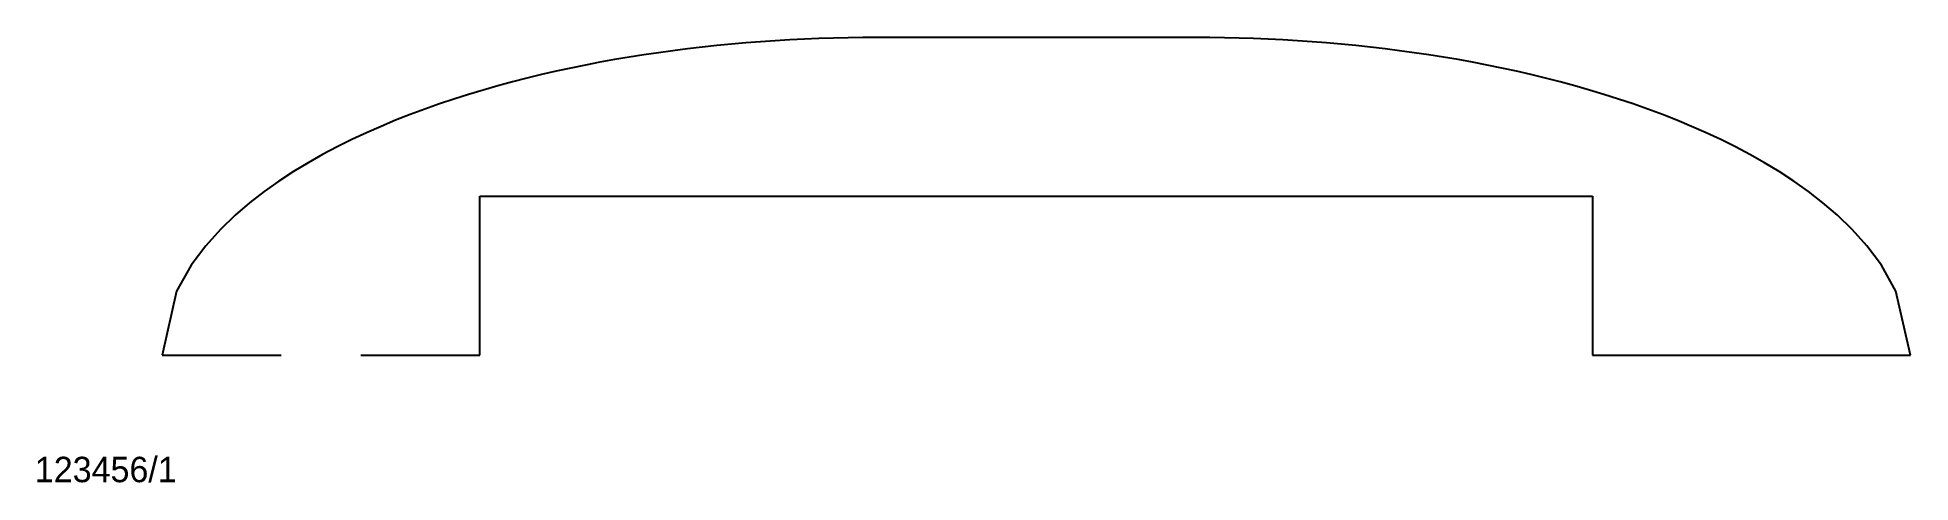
# Model space of a CAD drawing. Extents: x 11 to 600, y 10 to 150.
import ezdxf

# ---------------------------------------------------------------- set-up
doc = ezdxf.new("R2010")
doc.units = 0

msp = doc.modelspace()

# ---------------------------------------------------------------- linework, layer by layer
for p, q in [((224.49, 147.4476), (219.898, 146.9549)), ((229.082, 147.8954), (224.49, 147.4476)), ((233.673, 148.2987), (229.082, 147.8954)), ((238.265, 148.6582), (233.673, 148.2987)), ((242.857, 148.9743), (238.265, 148.6582)), ((247.449, 149.2475), (242.857, 148.9743)), ((252.041, 149.478), (247.449, 149.2475)), ((256.633, 149.6662), (252.041, 149.478)), ((261.224, 149.8124), (256.633, 149.6662)), ((265.816, 149.9167), (261.224, 149.8124)), ((270.408, 149.9792), (265.816, 149.9167)), ((275, 150), (270.408, 149.9792)), ((375, 150), (275, 150)), ((379.592, 149.9792), (375, 150)), ((384.184, 149.9167), (379.592, 149.9792)), ((388.775, 149.8124), (384.184, 149.9167)), ((393.367, 149.6662), (388.775, 149.8124)), ((397.959, 149.478), (393.367, 149.6662)), ((402.551, 149.2475), (397.959, 149.478)), ((407.143, 148.9743), (402.551, 149.2475)), ((411.735, 148.6582), (407.143, 148.9743)), ((416.327, 148.2987), (411.735, 148.6582)), ((420.918, 147.8954), (416.327, 148.2987)), ((425.51, 147.4476), (420.918, 147.8954)), ((430.102, 146.9549), (425.51, 147.4476)), ((187.755, 142.1762), (183.163, 141.2909)), ((192.347, 143.0084), (187.755, 142.1762)), ((196.939, 143.7888), (192.347, 143.0084)), ((201.531, 144.5187), (196.939, 143.7888)), ((206.122, 145.1992), (201.531, 144.5187)), ((210.714, 145.8315), (206.122, 145.1992)), ((215.306, 146.4164), (210.714, 145.8315)), ((219.898, 146.9549), (215.306, 146.4164)), ((434.694, 146.4164), (430.102, 146.9549)), ((439.286, 145.8315), (434.694, 146.4164)), ((443.878, 145.1992), (439.286, 145.8315)), ((448.469, 144.5187), (443.878, 145.1992)), ((453.061, 143.7888), (448.469, 144.5187)), ((457.653, 143.0084), (453.061, 143.7888)), ((462.245, 142.1762), (457.653, 143.0084)), ((466.837, 141.2909), (462.245, 142.1762)), ((160.204, 136.0053), (155.612, 134.7615)), ((164.796, 137.1837), (160.204, 136.0053)), ((169.388, 138.2992), (164.796, 137.1837)), ((173.98, 139.3542), (169.388, 138.2992)), ((178.571, 140.3508), (173.98, 139.3542)), ((183.163, 141.2909), (178.571, 140.3508)), ((471.429, 140.3508), (466.837, 141.2909)), ((476.02, 139.3542), (471.429, 140.3508)), ((480.612, 138.2992), (476.02, 139.3542)), ((485.204, 137.1837), (480.612, 138.2992)), ((489.796, 136.0053), (485.204, 137.1837)), ((494.388, 134.7615), (489.796, 136.0053)), ((141.8367, 130.6058), (137.2449, 129.0668)), ((146.4286, 132.0652), (141.8367, 130.6058)), ((151.02, 133.4492), (146.4286, 132.0652)), ((155.612, 134.7615), (151.02, 133.4492)), ((498.98, 133.4492), (494.388, 134.7615)), ((503.571, 132.0652), (498.98, 133.4492)), ((508.163, 130.6058), (503.571, 132.0652)), ((512.755, 129.0668), (508.163, 130.6058)), ((123.4694, 123.9215), (118.8775, 122.0093)), ((128.0612, 125.7305), (123.4694, 123.9215)), ((132.6531, 127.4435), (128.0612, 125.7305)), ((137.2449, 129.0668), (132.6531, 127.4435)), ((517.347, 127.4435), (512.755, 129.0668)), ((521.939, 125.7305), (517.347, 127.4435)), ((526.531, 123.9215), (521.939, 125.7305)), ((531.122, 122.0093), (526.531, 123.9215)), ((109.6939, 117.8399), (105.102, 115.5607)), ((114.2857, 119.9854), (109.6939, 117.8399)), ((118.8775, 122.0093), (114.2857, 119.9854)), ((535.714, 119.9854), (531.122, 122.0093)), ((540.306, 117.8399), (535.714, 119.9854)), ((544.898, 115.5607), (540.306, 117.8399)), ((100.5102, 113.1335), (95.9184, 110.5404)), ((105.102, 115.5607), (100.5102, 113.1335)), ((549.49, 113.1335), (544.898, 115.5607)), ((554.082, 110.5404), (549.49, 113.1335)), ((91.3265, 107.7591), (86.7347, 104.7608)), ((95.9184, 110.5404), (91.3265, 107.7591)), ((558.673, 107.7591), (554.082, 110.5404)), ((563.265, 104.7608), (558.673, 107.7591)), ((82.1429, 101.5079), (77.551, 97.9483)), ((86.7347, 104.7608), (82.1429, 101.5079)), ((567.857, 101.5079), (563.265, 104.7608)), ((572.449, 97.9483), (567.857, 101.5079)), ((77.551, 97.9483), (72.9592, 94.0079)), ((150, 100), (500, 100)), ((150, 50), (150, 100)), ((500, 100), (500, 50)), ((577.041, 94.0079), (572.449, 97.9483)), ((68.3673, 89.5729), (63.7755, 84.4529)), ((72.9592, 94.0079), (68.3673, 89.5729)), ((581.633, 89.5729), (577.041, 94.0079)), ((586.224, 84.4529), (581.633, 89.5729)), ((63.7755, 84.4529), (59.1837, 78.2784)), ((590.816, 78.2784), (586.224, 84.4529)), ((59.1837, 78.2784), (54.5918, 70.0997)), ((595.408, 70.0997), (590.816, 78.2784)), ((54.5918, 70.0997), (50, 50)), ((600, 50), (595.408, 70.0997)), ((50, 50), (150, 50)), ((500, 50), (600, 50))]:
    msp.add_line(p, q)

# ---------------------------------------------------------------- texts
msp.add_text('123456/1', height=8).set_placement((10, 10))

# ---------------------------------------------------------------- next in the draw order: wipeouts: each hides what was drawn before it
msp.add_wipeout([(87.5, 27.5), (112.5, 27.5), (112.5, 52.5), (87.5, 52.5)])

doc.saveas('drawing.dxf')
